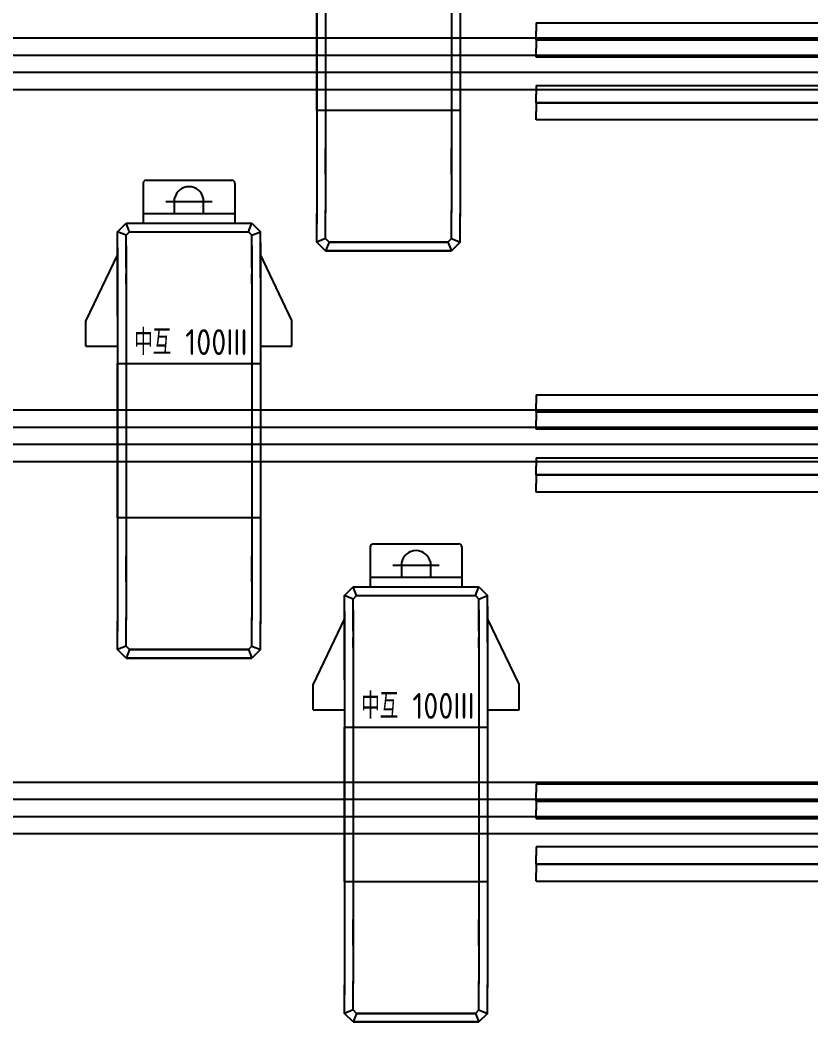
# Model space of a CAD drawing. Header units: millimetres. Extents: x 0 to 87554, y -20854 to 20404.
# Drawn here: x 8836.9 to 9113.4, y 6303.6 to 6653.7 of the extents above; entities that cross this region are included whole.
import ezdxf

# ---------------------------------------------------------------- set-up
doc = ezdxf.new("R2010")
doc.units = ezdxf.units.MM
doc.layers.get('0').update_dxf_attribs({"lineweight": 15})
for name, color, linetype in [('08', 1, 'Continuous'), ('1', 2, 'Continuous'), ('11', 3, 'Continuous'), ('标注线', 102, 'Continuous')]:
    doc.layers.add(name, color=color, linetype=linetype)
doc.layers.add('标注', color=1, linetype='Continuous', lineweight=18)
doc.layers.add('粗实线层', color=7, linetype='Continuous', lineweight=35)
doc.styles.add('GB', font='gbenor.shx', dxfattribs={"bigfont": 'gbcbig.shx'})

# ---------------------------------------------------------------- blocks, each defined once
blk = doc.blocks.new('中互测量型CT-100III侧视')
at = {"layer": '粗实线层', "color": 30, "lineweight": -3}
for p, q in [((-16, 166), (-16, 152.42)), ((-15, 167), (15, 167)), ((16, 166), (16, 152.42)), ((-8.12, 159.59), (8.13, 159.59)), ((-5, 155.42), (-5, 160.71)), ((5, 160.71), (5, 155.42)), ((-16, 155.42), (16, 155.42)), ((-25, 149), (-22, 152)), ((-20.76, 149), (-22, 152)), ((-22, 152), (-20, 152)), ((-22, 152), (-20, 152)), ((-22, 152), (22, 152)), ((-20, 152), (-15, 152)), ((-16, 152.67), (-16, 152)), ((16, 152.67), (16, 152)), ((19.5, 152), (22, 152)), ((20.76, 149), (22, 152)), ((22, 152), (25, 149)), ((-22, 147.76), (-25, 149)), ((-25, 143), (-25, 149)), ((-22, 147.76), (-20.76, 149)), ((-22, 141.76), (-22, 147.76)), ((-20.76, 149), (20.76, 149)), ((-20.76, 149), (-18.26, 149)), ((0, 149), (20.76, 149)), ((20.76, 149), (22, 147.76)), ((22, 147.76), (25, 149)), ((22, 141.76), (22, 147.76)), ((25, 143), (25, 149)), ((-25, 119.51), (-25, 145.26)), ((-22, 136.5), (-22, 146.5)), ((-22, 144.03), (-22, 130.82)), ((22, 136.5), (22, 146.5)), ((22, 144.03), (22, 130.82)), ((25, 145.26), (25, 119.51)), ((-25, 141), (-36, 118)), ((-25, 143.5), (-25, 9.5)), ((-25, 132.75), (-25, 142.75)), ((-22, 142.26), (-22, 18.99)), ((22, 142.26), (22, 18.99)), ((25, 143.5), (25, 17.75)), ((25, 132.75), (25, 142.75)), ((36, 118), (25, 141)), ((-22, 130.79), (-22, 134.3)), ((22, 130.79), (22, 134.3)), ((-22, 130.79), (-22, 121.75)), ((22, 130.79), (22, 121.75)), ((-36, 109), (-36, 118)), ((36, 109), (36, 118)), ((-36, 109), (-25, 109)), ((25, 109), (36, 109)), ((-22, 38.99), (-22, 13.24)), ((22, 38.99), (22, 13.24)), ((-25, 37.75), (-25, 12)), ((-22, 26.71), (-22, 35.75)), ((22, 26.71), (22, 35.75)), ((25, 37.75), (25, 12)), ((-22, 20.21), (-22, 16.7)), ((22, 20.21), (22, 16.7)), ((-22, 4.24), (-22, 14.24)), ((22, 4.24), (22, 14.24)), ((-25, 3), (-25, 13)), ((25, 3), (25, 13)), ((-22, 4.24), (-25, 3)), ((-20.76, 3), (-22, 4.24)), ((22, 4.24), (20.76, 3)), ((22, 4.24), (25, 3)), ((-22, 0), (-25, 3)), ((-20.76, 3), (-22, 0)), ((22, 0), (-22, 0)), ((-22, 0), (0, 0)), ((-22, 0), (22, 0)), ((20.76, 3), (-20.76, 3)), ((-20.76, 3), (0, 3)), ((-20.76, 3), (20.76, 3)), ((-15.76, 3), (-13.26, 3)), ((0, 3), (20.76, 3)), ((0, 0), (22, 0)), ((13.26, 3), (20.76, 3)), ((20.76, 3), (22, 0)), ((25, 3), (22, 0))]:
    blk.add_line(p, q, dxfattribs=at)
blk.add_lwpolyline([(-25, 103), (25, 103), (25, 49), (-25, 49)], close=True, dxfattribs=at)
for centre, radius, start, end in [((-15, 166), 1, 90, 180), ((0, 159.59), 5.13, 12.6804, 167.3196), ((15, 166), 1, 0, 90)]:
    blk.add_arc(centre, radius, start, end, dxfattribs=at)
at = {"layer": '粗实线层', "color": 30, "lineweight": -3, "insert": (0.67, 110.45), "char_height": 9, "width": 49.2846, "attachment_point": 5, "style": 'GB'}
blk.add_mtext('\\A1;{\\C1;中互 100III}', dxfattribs=at)
blk = doc.blocks.new('y78')
at = {"layer": '08', "lineweight": -3}
for p, q in [((-74.72, -248), (-74.72, -251)), ((-74.72, -248), (457.46, -248)), ((457.46, -248), (457.46, -251)), ((-74.72, -254), (-74.72, -251)), ((457.46, -254), (457.46, -251)), ((-74.72, -254), (457.46, -254)), ((-74.72, -260), (-74.72, -263)), ((-74.72, -260), (457.46, -260)), ((457.46, -260), (457.46, -263)), ((-74.72, -266), (-74.72, -263)), ((-74.72, -266), (457.46, -266)), ((457.46, -266), (457.46, -263))]:
    blk.add_line(p, q, dxfattribs=at)
at = {"layer": '1', "lineweight": -3}
for p, q in [((357.46, 17.3), (357.46, 14.3)), ((357.46, 17.3), (457.46, 17.3)), ((357.46, 11.3), (357.46, 14.3)), ((457.46, 17.3), (457.46, 14.3)), ((457.46, 11.3), (457.46, 14.3)), ((70.46, 12), (70.46, 9)), ((70.46, 12), (457.46, 12)), ((567.46, 11.3), (357.46, 11.3)), ((357.46, 11.3), (357.46, 8.3)), ((357.46, 11.3), (457.46, 11.3)), ((457.46, 12), (457.46, 9)), ((567.46, 11.3), (567.46, 8.3)), ((70.46, 6), (70.46, 9)), ((357.46, 5.3), (357.46, 8.3)), ((457.46, 6), (457.46, 9)), ((567.46, 5.3), (567.46, 8.3)), ((70.46, 6), (457.46, 6)), ((567.46, 5.3), (357.46, 5.3)), ((70.46, 0), (70.46, -3)), ((70.46, 0), (457.46, 0)), ((457.46, 0), (457.46, -3)), ((70.46, -6), (70.46, -3)), ((457.46, -6), (457.46, -3)), ((70.46, -6), (457.46, -6)), ((357.46, -4.7), (357.46, -7.7)), ((357.46, -4.7), (457.46, -4.7)), ((457.46, -4.7), (457.46, -7.7)), ((357.46, -10.7), (357.46, -7.7)), ((457.46, -10.7), (457.46, -7.7)), ((567.46, -10.7), (357.46, -10.7)), ((357.46, -10.7), (357.46, -13.7)), ((357.46, -10.7), (457.46, -10.7)), ((357.46, -16.7), (357.46, -13.7)), ((567.46, -10.7), (567.46, -13.7)), ((567.46, -16.7), (567.46, -13.7)), ((567.46, -16.7), (357.46, -16.7))]:
    blk.add_line(p, q, dxfattribs=at)
at = {"layer": '11', "lineweight": -3}
for p, q in [((357.46, -112.7), (357.46, -115.7)), ((357.46, -112.7), (457.46, -112.7)), ((457.46, -112.7), (457.46, -115.7)), ((357.46, -118.7), (357.46, -115.7)), ((567.46, -118.7), (357.46, -118.7)), ((357.46, -118.7), (357.46, -121.7)), ((357.46, -118.7), (457.46, -118.7)), ((457.46, -118.7), (457.46, -115.7)), ((567.46, -118.7), (567.46, -121.7)), ((357.46, -124.7), (357.46, -121.7)), ((567.46, -124.7), (567.46, -121.7)), ((567.46, -124.7), (357.46, -124.7)), ((357.46, -134.7), (357.46, -137.7)), ((357.46, -134.7), (457.46, -134.7)), ((457.46, -134.7), (457.46, -137.7)), ((357.46, -140.7), (357.46, -137.7)), ((457.46, -140.7), (457.46, -137.7)), ((567.46, -140.7), (357.46, -140.7)), ((357.46, -140.7), (357.46, -143.7)), ((357.46, -140.7), (457.46, -140.7)), ((567.46, -140.7), (567.46, -143.7)), ((357.46, -146.7), (357.46, -143.7)), ((567.46, -146.7), (357.46, -146.7)), ((567.46, -146.7), (567.46, -143.7))]:
    blk.add_line(p, q, dxfattribs=at)
at = {"layer": '标注', "lineweight": -3}
for p, q in [((567.46, -248.7), (357.46, -248.7)), ((357.46, -248.7), (357.46, -251.7)), ((357.46, -254.7), (357.46, -251.7)), ((567.46, -248.7), (567.46, -251.7)), ((567.46, -254.7), (567.46, -251.7)), ((567.46, -254.7), (357.46, -254.7)), ((357.46, -254.7), (357.46, -257.7)), ((357.46, -254.7), (457.46, -254.7)), ((457.46, -254.7), (457.46, -257.7)), ((357.46, -260.7), (357.46, -257.7)), ((457.46, -260.7), (457.46, -257.7)), ((357.46, -260.7), (457.46, -260.7)), ((567.46, -270.7), (357.46, -270.7)), ((357.46, -270.7), (357.46, -273.7)), ((567.46, -270.7), (567.46, -273.7)), ((357.46, -276.7), (357.46, -273.7)), ((567.46, -276.7), (567.46, -273.7)), ((567.46, -276.7), (357.46, -276.7)), ((357.46, -276.7), (357.46, -279.7)), ((357.46, -276.7), (457.46, -276.7)), ((357.46, -282.7), (357.46, -279.7)), ((457.46, -276.7), (457.46, -279.7)), ((457.46, -282.7), (457.46, -279.7)), ((357.46, -282.7), (457.46, -282.7))]:
    blk.add_line(p, q, dxfattribs=at)
at = {"layer": '标注线', "lineweight": -3}
for p, q in [((70.46, -118), (70.46, -121)), ((70.46, -118), (457.46, -118)), ((457.46, -118), (457.46, -121)), ((70.46, -124), (70.46, -121)), ((457.46, -124), (457.46, -121)), ((70.46, -124), (457.46, -124)), ((70.46, -130), (70.46, -133)), ((70.46, -130), (457.46, -130)), ((70.46, -136), (70.46, -133)), ((457.46, -130), (457.46, -133)), ((457.46, -136), (457.46, -133)), ((70.46, -136), (457.46, -136))]:
    blk.add_line(p, q, dxfattribs=at)
at = {"lineweight": -3}
for p in [(305.81, -62.4), (236.07, -204.75), (315.44, -331.84)]:
    blk.add_blockref('中互测量型CT-100III侧视', p, dxfattribs=at)

msp = doc.modelspace()

# ---------------------------------------------------------------- block references
at = {"lineweight": -3}
msp.add_blockref('y78', (8659.929, 6635.457), dxfattribs=at)

doc.saveas('drawing.dxf')
